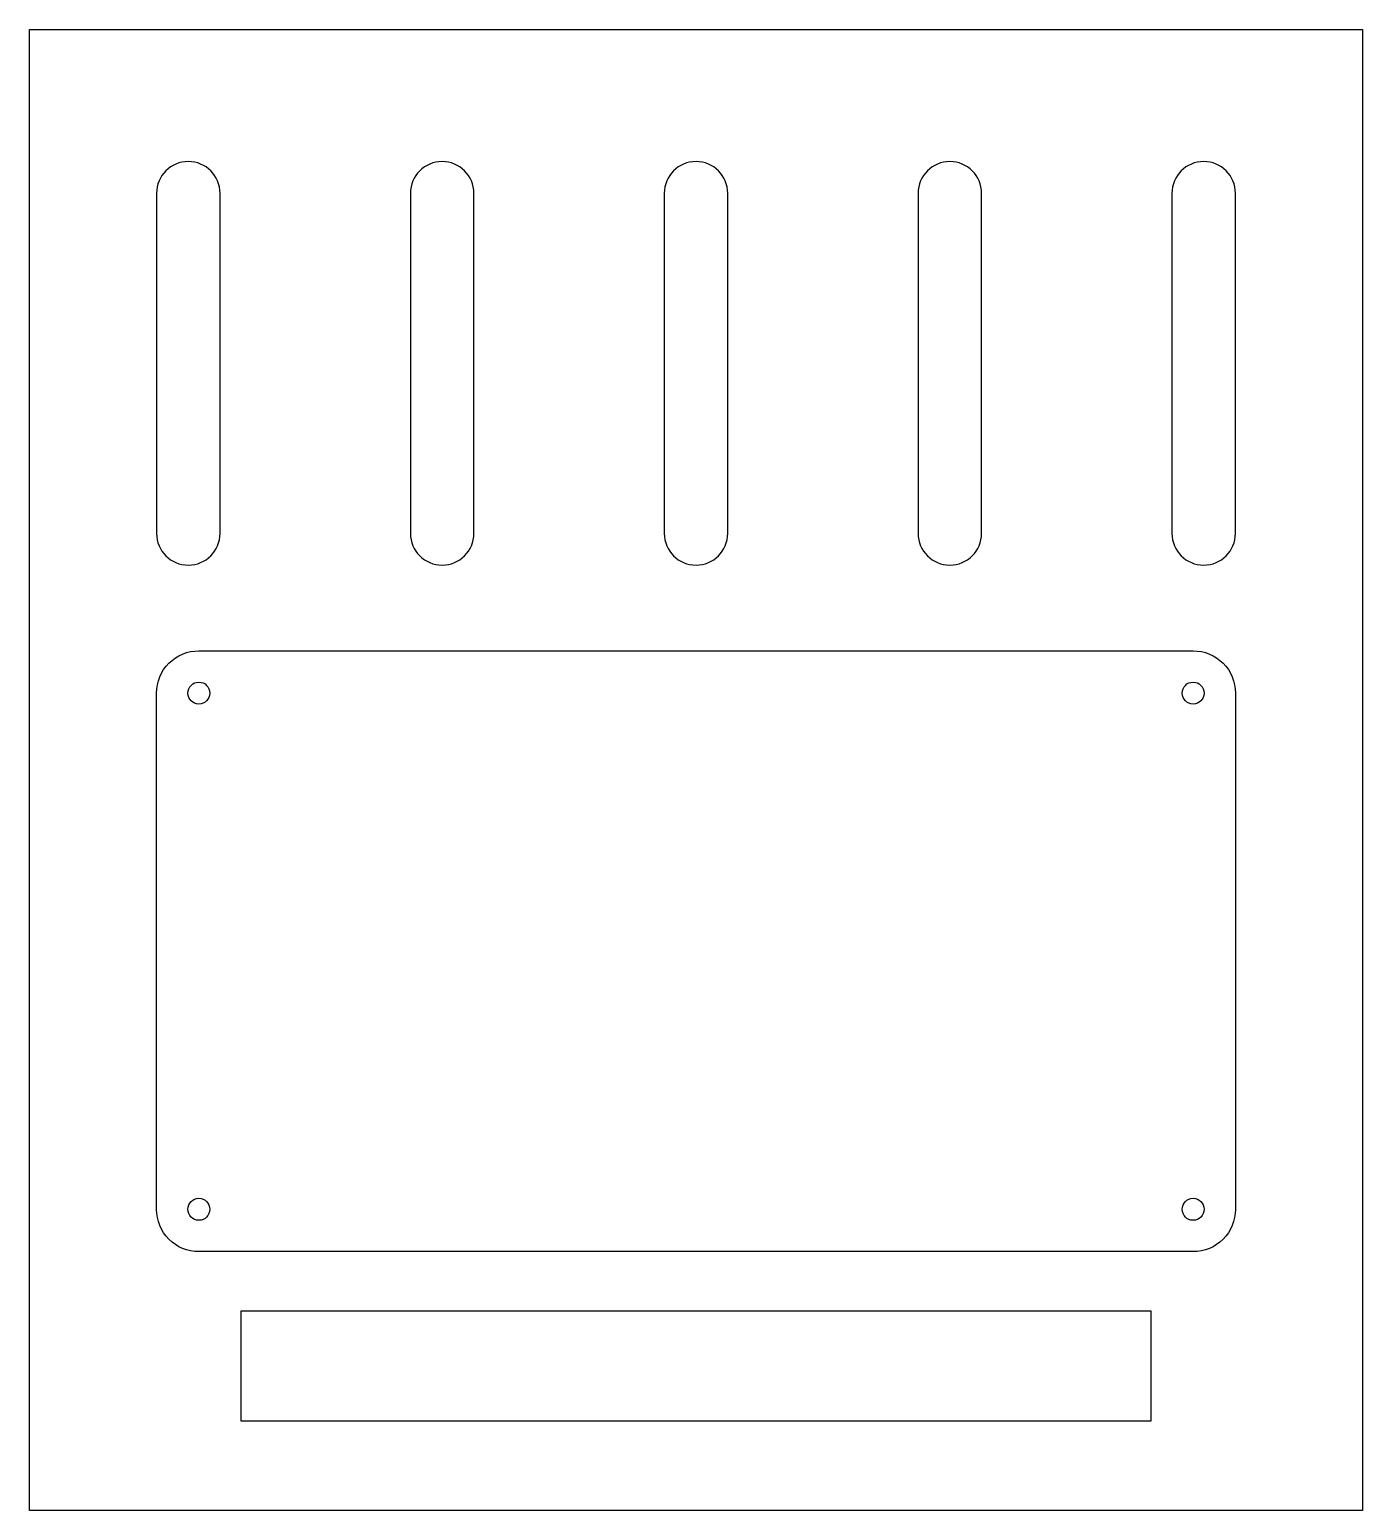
# Model space of a CAD drawing. Header units: millimetres. Extents: x -75 to 240, y -281 to 69.
import ezdxf

# ---------------------------------------------------------------- set-up
doc = ezdxf.new("R2010")
doc.units = ezdxf.units.MM
doc.layers.get('0').update_dxf_attribs({"linetype": 'CONTINUOUS'})

msp = doc.modelspace()

# ---------------------------------------------------------------- linework, layer by layer
for points in [[(-75, 68.88), (240, 68.88), (240, -281.12), (-75, -281.12)], [(-25, -233.95), (190, -233.95), (190, -260), (-25, -260)]]:
    msp.add_lwpolyline(points, close=True)
for points in [[(-45, 30.19), (-45, -50.19, 1), (-30, -50.19), (-30, 30.19, 1)], [(15, -50.19, 1), (30, -50.19), (30, 30.19, 1), (15, 30.19)], [(75, -50.19, 1), (90, -50.19), (90, 30.19, 1), (75, 30.19)], [(135, -50.19, 1), (150, -50.19), (150, 30.19, 1), (135, 30.19)], [(195, -50.19, 1), (210, -50.19), (210, 30.19, 1), (195, 30.19)], [(-35, -77.95), (200, -77.95, -0.414214), (210, -87.95), (210, -209.97, -0.414214), (200, -219.97), (-35, -219.97, -0.414214), (-45, -209.97), (-45, -87.95, -0.414214)]]:
    msp.add_lwpolyline(points, format="xyb", close=True)
for centre in [(-35, -87.95), (200, -87.95), (-35, -209.95), (200, -209.95)]:
    msp.add_circle(centre, 2.6)

doc.saveas('drawing.dxf')
